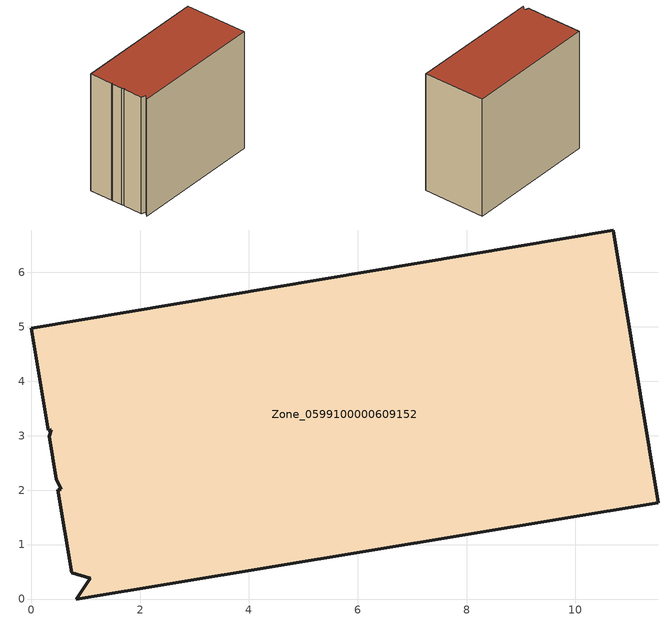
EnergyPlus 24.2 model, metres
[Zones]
Zone_0599100000609152
 floor ground (C_G): 0.75,0.48 0.49,2.01 0.56,2.02 0.46,2.2 0.33,2.99 0.37,3.11 0.31,3.1 0,4.97 10.7,6.78 11.52,1.77 0.82,0 1.08,0.38 z0
 wall outside (C_F): 0,4.97 0.31,3.1 0.37,3.11 0.33,2.99 0.46,2.2 0.56,2.02 0.49,2.01 0.75,0.48 1.08,0.38 0.82,0 11.52,1.77 10.7,6.78 0,4.97 z0:9.86
 roof outside (C_R): 0.82,0 11.52,1.77 10.7,6.78 0,4.97 0.31,3.1 0.37,3.11 0.33,2.99 0.46,2.2 0.56,2.02 0.49,2.01 0.75,0.48 1.08,0.38 z9.86
[BUILDING]
Pand.0599100000609152: North Axis=0; Terrain=City; Loads Convergence Tolerance Value=0.04; Temperature Convergence Tolerance Value=0.4; Solar Distribution=FullExterior; Maximum Number of Warmup Days=25; Minimum Number of Warmup Days=1
[Site:Location]
Rotterdam.The.Hague.AP_ZH_NLD Design_Conditions: Latitude=51.96; Longitude=4.45; Time Zone=1; Elevation=-4.5
[SITE:GROUNDTEMPERATURE:BUILDINGSURFACE]
18, 18, 18, 18, 18, 18, 18, 18, 18, 18, 18, 18
[MATERIAL] Thermal Absorptance=0.9; Solar Absorptance=0.7; Visible Absorptance=0.7
Name | Roughness | Thickness | Conductivity | Density | Specific Heat
G.TI.1946 | MediumSmooth | 0.15 | 1 | 540 | 1210
F.TI.1946 | Rough | 0.3 | 0.857143 | 1920 | 840
R.TI.1946 | MediumRough | 0.2 | 0.1 | 1500 | 1000
[CONSTRUCTION]
C_G: G.TI.1946
C_F: F.TI.1946
C_R: R.TI.1946
[ZONE]
Zone_0599100000609152: Type=1; Multiplier=1; Ceiling Height=Autocalculate; Volume=Autocalculate; Floor Area=autocalculate; Part of Total Floor Area=Yes
[ZONEINFILTRATION:DESIGNFLOWRATE]
Infil_Zone_0599100000609152: Zone or ZoneList or Space or SpaceList=Zone_0599100000609152; Schedule=AlwaysOn; Design Flow Rate Calculation Method=Flow/Area; Flow Rate per Floor Area=0.003; Constant Term Coefficient=1; Temperature Term Coefficient=0; Velocity Term Coefficient=0; Velocity Squared Term Coefficient=0
[HVACTEMPLATE:ZONE:IDEALLOADSAIRSYSTEM]
Zone_0599100000609152: Maximum Heating Supply Air Temperature=50; Minimum Cooling Supply Air Temperature=13; Maximum Heating Supply Air Humidity Ratio=0.0156; Minimum Cooling Supply Air Humidity Ratio=0.0077; Heating Limit=NoLimit; Cooling Limit=NoLimit; Dehumidification Control Type=ConstantSensibleHeatRatio; Cooling Sensible Heat Ratio=0.7; Dehumidification Setpoint=60; Humidification Control Type=None; Humidification Setpoint=30; Outdoor Air Method=None; Outdoor Air Flow Rate per Person=0.00944; Outdoor Air Flow Rate per Zone Floor Area=0; Outdoor Air Flow Rate per Zone=0; Demand Controlled Ventilation Type=None; Outdoor Air Economizer Type=NoEconomizer; Heat Recovery Type=None; Sensible Heat Recovery Effectiveness=0.7; Latent Heat Recovery Effectiveness=0.65
[ZONECONTROL:THERMOSTAT]
ThermostatControl_Zone_0599100000609152: Zone or ZoneList=Zone_0599100000609152; Control Type Schedule=DualSetpointControlType; Control 1=Thermostat_Zone_0599100000609152; Temperature Difference Between Cutout And Setpoint=0
[THERMOSTATSETPOINT:DUALSETPOINT]
Thermostat_Zone_0599100000609152: Heating Setpoint Temperature Schedule=HeatingSetpoint_Zone_0599100000609152; Cooling Setpoint Temperature Schedule=CoolingSetpoint_Zone_0599100000609152
[SCHEDULE:COMPACT]
HeatingSetpoint_Zone_0599100000609152: Through: 12/31, For: AllDays, Until: 24:00, 21
CoolingSetpoint_Zone_0599100000609152: Through: 12/31, For: AllDays, Until: 24:00, 24
DualSetpointControlType: Through: 12/31, For: AllDays, Until: 24:00, 4
AlwaysOn: Through: 12/31, For: AllDays, Until: 24:00, 1
